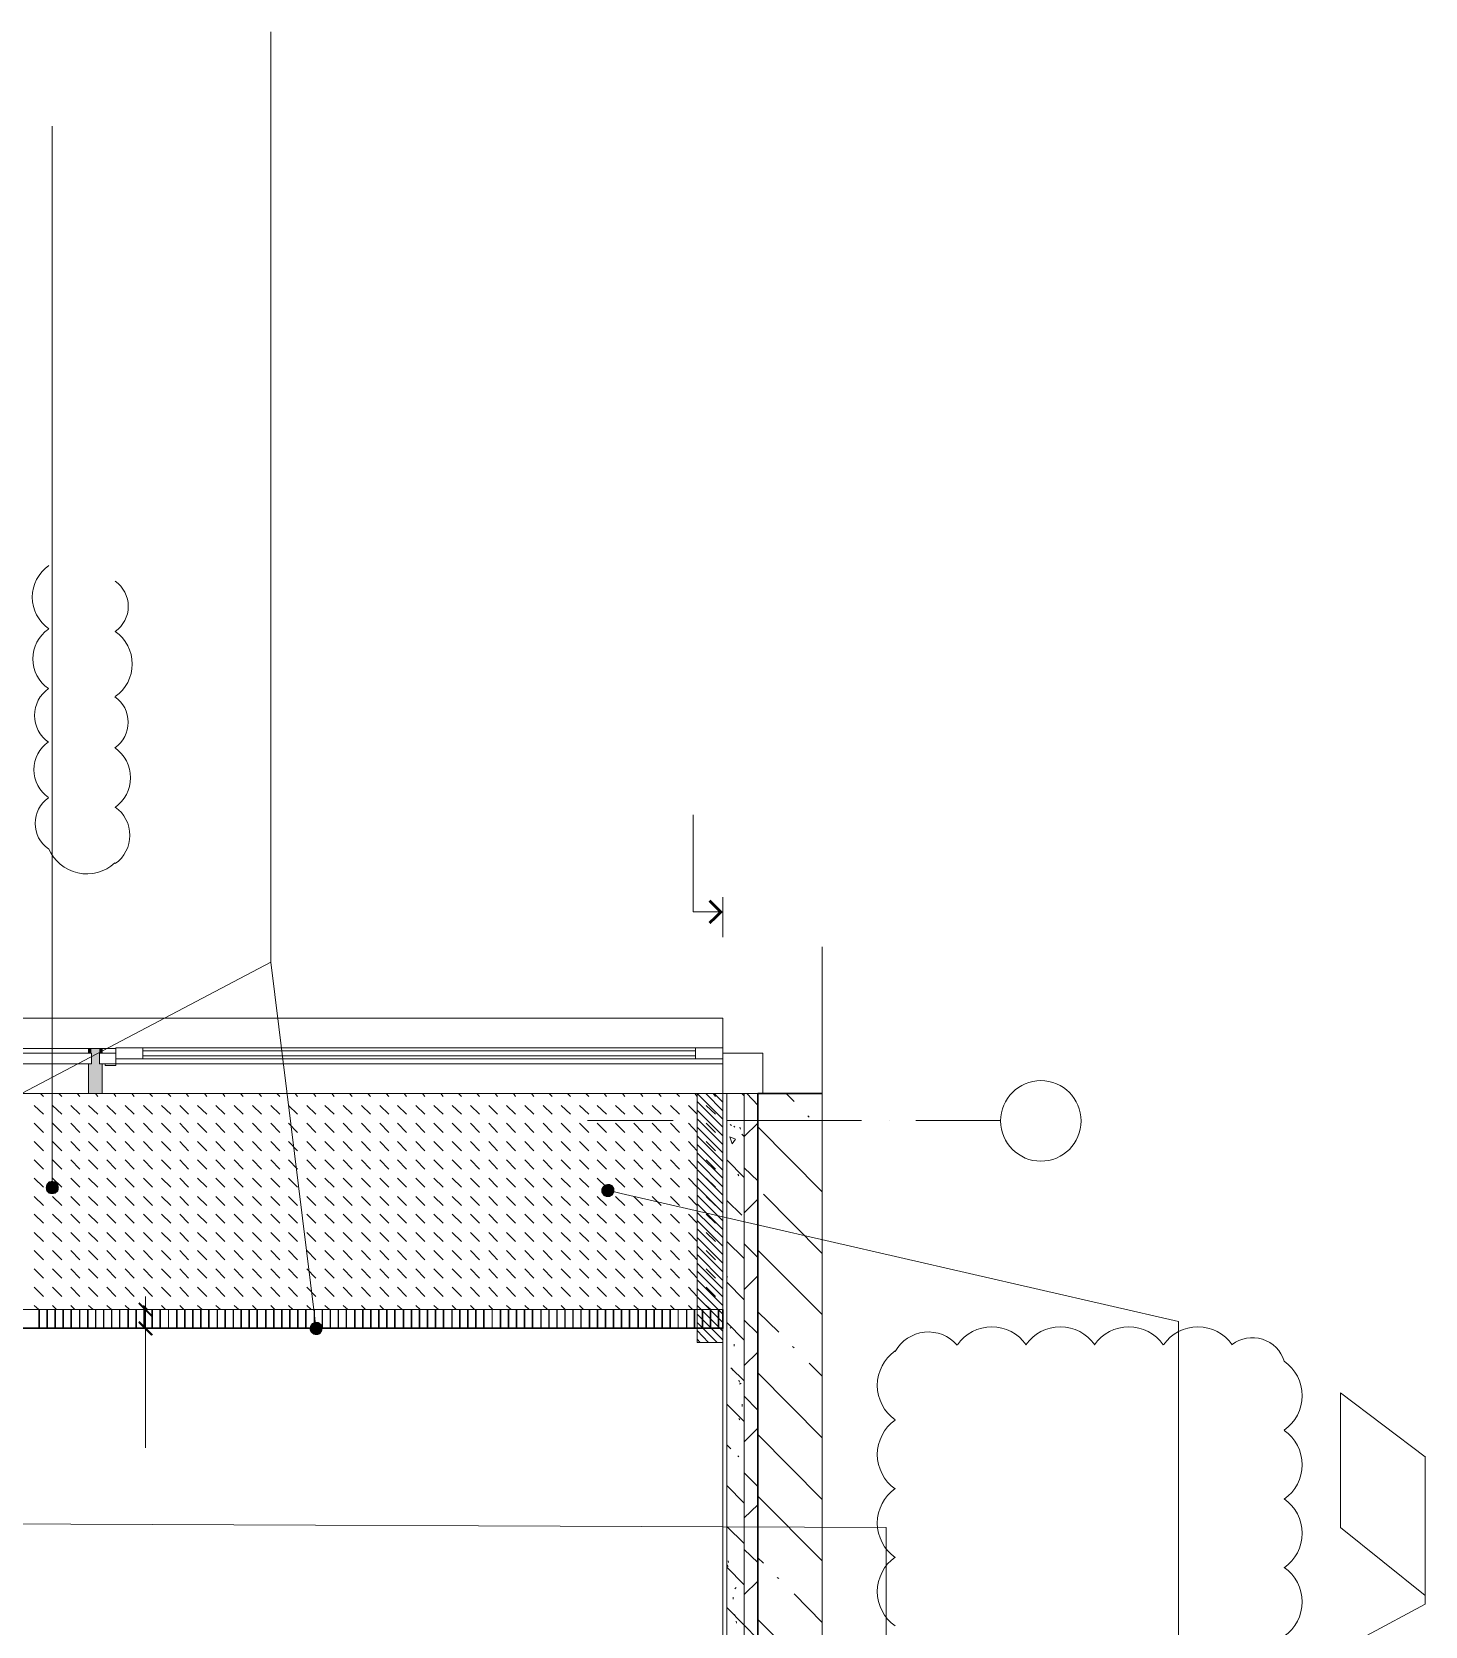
# Model space of a CAD drawing. Header units: millimetres. Extents: x -356862 to 418287, y 0 to 839748.
# Drawn here: x 23.559 to 27.626, y 30.184 to 34.836 of the extents above; entities that cross this region are included whole.
import ezdxf

# ---------------------------------------------------------------- set-up
doc = ezdxf.new("R2010")
doc.units = ezdxf.units.MM
doc.layers.add('PDF _Геометрия', color=7, linetype='Continuous', true_color=0xbababa)
doc.layers.add('PDF _Сплошная заливка', color=7, linetype='Continuous', true_color=0xf50000)

msp = doc.modelspace()

# ---------------------------------------------------------------- linework, layer by layer
at = {"layer": 'PDF _Геометрия', "color": 251, "lineweight": 20, "true_color": 0x545454}
for points in [[(22.6949, 31.2979), (22.7115, 31.3079), (24.2565, 32.1212), (24.2565, 32.1945), (24.2565, 34.836)], [(23.6182, 31.4828), (23.6182, 31.5028), (23.6182, 32.4678), (23.6182, 32.5411), (23.6182, 34.5611)], [(24.3865, 31.0712), (24.3848, 31.0912), (24.2565, 32.1212)], [(25.2598, 31.4512), (25.2798, 31.4462), (26.9064, 31.0729), (26.9064, 31.0012), (26.9064, 28.0813)], [(23.1765, 30.4829), (23.1965, 30.4829), (26.0531, 30.4712), (26.0531, 30.3979), (26.0531, 27.7913)]]:
    msp.add_lwpolyline(points, dxfattribs=at)
at = {"layer": 'PDF _Геометрия', "color": 1, "lineweight": 20}
for points in [[(23.8028, 32.8965, 0.52054), (23.8028, 33.0863, 0.52054), (23.8025, 33.2328)], [(27.215, 30.756, 0.52054), (27.215, 30.9567, 0.52057), (27.0626, 31.0059)]]:
    msp.add_lwpolyline(points, format="xyb", dxfattribs=at)
at = {"layer": 'PDF _Геометрия', "color": 112, "lineweight": 5, "true_color": 0x00b85c}
for points in [[(25.5764, 32.2678), (25.4898, 32.2678), (25.4898, 32.5511)], [(25.5764, 32.1945), (25.5764, 32.3111)]]:
    msp.add_lwpolyline(points, dxfattribs=at)
at = {"layer": 'PDF _Геометрия', "color": 112, "lineweight": 0, "true_color": 0x00b85c, "const_width": 0.00825}
msp.add_lwpolyline([(25.5373, 32.3011), (25.5706, 32.2678), (25.5373, 32.2353)], dxfattribs=at)
at = {"layer": 'PDF _Геометрия', "color": 7, "lineweight": 5}
for points in [[(25.8664, 32.1662), (25.8664, 32.0978), (25.8664, 27.118), (25.7531, 27.0897), (25.9814, 27.0314), (25.8664, 27.003), (25.8664, 22.0232), (25.8664, 21.9549)], [(23.8832, 31.8712), (25.4964, 31.8712)], [(25.4964, 31.8395), (23.8832, 31.8395)], [(25.5764, 31.8562), (25.6931, 31.8562), (25.6931, 31.7378)], [(25.6781, 31.7378), (25.5764, 31.7378), (25.5764, 22.0232)], [(25.5881, 31.7378), (25.5881, 22.0232)], [(25.6381, 31.7378), (25.6381, 22.0232)]]:
    msp.add_lwpolyline(points, dxfattribs=at)
at = {"layer": 'PDF _Геометрия', "color": 252, "lineweight": 5, "true_color": 0x989898}
for points in [[(23.0365, 31.9578), (23.7448, 31.9578), (25.5764, 31.9578), (25.5764, 31.8712)], [(23.0565, 31.8695), (23.7248, 31.8695)], [(23.7648, 31.8695), (23.8048, 31.8695)], [(25.5764, 31.8245), (25.5764, 31.7378), (23.7648, 31.7378)], [(23.0565, 31.7378), (23.7248, 31.7378)]]:
    msp.add_lwpolyline(points, dxfattribs=at)
at = {"layer": 'PDF _Геометрия', "color": 7, "lineweight": 20}
for points in [[(23.7248, 31.8562), (23.7332, 31.8562), (23.7332, 31.8245), (23.7248, 31.8245), (23.7248, 31.7378), (23.7648, 31.7378), (23.7648, 31.8245), (23.7565, 31.8245), (23.7565, 31.8562), (23.7648, 31.8562), (23.7648, 31.8695), (23.7248, 31.8695)], [(23.7565, 31.8562), (23.7565, 31.8245), (23.8048, 31.8245), (23.8048, 31.8562)]]:
    msp.add_lwpolyline(points, close=True, dxfattribs=at)
at = {"layer": 'PDF _Геометрия', "color": 7, "lineweight": 9}
for points in [[(23.8048, 31.8395), (23.8832, 31.8395), (23.8832, 31.8712), (23.8048, 31.8712)], [(25.4964, 31.8395), (25.5764, 31.8395), (25.5764, 31.8712), (25.4964, 31.8712)]]:
    msp.add_lwpolyline(points, close=True, dxfattribs=at)
at = {"layer": 'PDF _Геометрия', "color": 7, "lineweight": 5}
msp.add_lwpolyline([(23.0482, 31.8245), (23.7332, 31.8245), (23.7332, 31.8562), (23.0482, 31.8562)], close=True, dxfattribs=at)
at = {"layer": 'PDF _Геометрия', "color": 7, "lineweight": 9}
for points in [[(23.8048, 31.8245), (23.8048, 31.8195), (23.7732, 31.8195), (23.7732, 31.8245)], [(23.7248, 31.7378), (23.0565, 31.7378)], [(25.5764, 31.7378), (23.7648, 31.7378)], [(25.4314, 31.6595), (25.1814, 31.6595)], [(25.5098, 31.6595), (25.5098, 31.6595)], [(25.9814, 31.6595), (25.5881, 31.6595)], [(26.0614, 31.6595), (26.0614, 31.6595)], [(26.3881, 31.6595), (26.1397, 31.6595)], [(22.8432, 31.1079), (25.5764, 31.1079)]]:
    msp.add_lwpolyline(points, dxfattribs=at)
at = {"layer": 'PDF _Геометрия', "color": 254, "lineweight": 5, "true_color": 0xdcdcdc}
for points in [[(25.5764, 31.8395), (25.5764, 31.8245), (23.8048, 31.8245)], [(23.5815, 31.1079), (23.5815, 31.0529)], [(23.6048, 31.1079), (23.6048, 31.0529)], [(23.6265, 31.1079), (23.6265, 31.0529)], [(23.6498, 31.1079), (23.6498, 31.0529)], [(23.6732, 31.1079), (23.6732, 31.0529)], [(23.6998, 31.1079), (23.6998, 31.0529)], [(23.7232, 31.1079), (23.7232, 31.0529)], [(23.7465, 31.1079), (23.7465, 31.0529)], [(23.7682, 31.1079), (23.7682, 31.0529)], [(23.7915, 31.1079), (23.7915, 31.0529)], [(23.8148, 31.1079), (23.8148, 31.0529)], [(23.8415, 31.1079), (23.8415, 31.0529)], [(23.8648, 31.1079), (23.8648, 31.0529)], [(23.8882, 31.1079), (23.8882, 31.0529)], [(23.9098, 31.1079), (23.9098, 31.0529)], [(23.9332, 31.1079), (23.9332, 31.0529)], [(23.9582, 31.1079), (23.9582, 31.0529)], [(23.9832, 31.1079), (23.9832, 31.0529)], [(24.0065, 31.1079), (24.0065, 31.0529)], [(24.0281, 31.1079), (24.0281, 31.0529)], [(24.0515, 31.1079), (24.0515, 31.0529)], [(24.0748, 31.1079), (24.0748, 31.0529)], [(24.1015, 31.1079), (24.1015, 31.0529)], [(24.1248, 31.1079), (24.1248, 31.0529)], [(24.1481, 31.1079), (24.1481, 31.0529)], [(24.1698, 31.1079), (24.1698, 31.0529)], [(24.1931, 31.1079), (24.1931, 31.0529)], [(24.2165, 31.1079), (24.2165, 31.0529)], [(24.2431, 31.1079), (24.2431, 31.0529)], [(24.2665, 31.1079), (24.2665, 31.0529)], [(24.2898, 31.1079), (24.2898, 31.0529)], [(24.3115, 31.1079), (24.3115, 31.0529)], [(24.3348, 31.1079), (24.3348, 31.0529)], [(24.3581, 31.1079), (24.3581, 31.0529)], [(24.3848, 31.1079), (24.3848, 31.0529)], [(24.4081, 31.1079), (24.4081, 31.0529)], [(24.4315, 31.1079), (24.4315, 31.0529)], [(24.4531, 31.1079), (24.4531, 31.0529)], [(24.4765, 31.1079), (24.4765, 31.0529)], [(24.5031, 31.1079), (24.5031, 31.0529)], [(24.5265, 31.1079), (24.5265, 31.0529)], [(24.5498, 31.1079), (24.5498, 31.0529)], [(24.5715, 31.1079), (24.5715, 31.0529)], [(24.5948, 31.1079), (24.5948, 31.0529)], [(24.6181, 31.1079), (24.6181, 31.0529)], [(24.6448, 31.1079), (24.6448, 31.0529)], [(24.6681, 31.1079), (24.6681, 31.0529)], [(24.6915, 31.1079), (24.6915, 31.0529)], [(24.7131, 31.1079), (24.7131, 31.0529)], [(24.7365, 31.1079), (24.7365, 31.0529)], [(24.7598, 31.1079), (24.7598, 31.0529)], [(24.7865, 31.1079), (24.7865, 31.0529)], [(24.8098, 31.1079), (24.8098, 31.0529)], [(24.8331, 31.1079), (24.8331, 31.0529)], [(24.8548, 31.1079), (24.8548, 31.0529)], [(24.8781, 31.1079), (24.8781, 31.0529)], [(24.9031, 31.1079), (24.9031, 31.0529)], [(24.9281, 31.1079), (24.9281, 31.0529)], [(24.9514, 31.1079), (24.9514, 31.0529)], [(24.9731, 31.1079), (24.9731, 31.0529)], [(24.9964, 31.1079), (24.9964, 31.0529)], [(25.0198, 31.1079), (25.0198, 31.0529)], [(25.0464, 31.1079), (25.0464, 31.0529)], [(25.0698, 31.1079), (25.0698, 31.0529)], [(25.0931, 31.1079), (25.0931, 31.0529)], [(25.1148, 31.1079), (25.1148, 31.0529)], [(25.1381, 31.1079), (25.1381, 31.0529)], [(25.1614, 31.1079), (25.1614, 31.0529)], [(25.1881, 31.1079), (25.1881, 31.0529)], [(25.2114, 31.1079), (25.2114, 31.0529)], [(25.2348, 31.1079), (25.2348, 31.0529)], [(25.2564, 31.1079), (25.2564, 31.0529)], [(25.2798, 31.1079), (25.2798, 31.0529)], [(25.3031, 31.1079), (25.3031, 31.0529)], [(25.3298, 31.1079), (25.3298, 31.0529)], [(25.3531, 31.1079), (25.3531, 31.0529)], [(25.3764, 31.1079), (25.3764, 31.0529)], [(25.3981, 31.1079), (25.3981, 31.0529)], [(25.4214, 31.1079), (25.4214, 31.0529)], [(25.4464, 31.1079), (25.4464, 31.0529)], [(25.4714, 31.1079), (25.4714, 31.0529)], [(25.4948, 31.1079), (25.4948, 31.0529)], [(25.5164, 31.1079), (25.5164, 31.0529)], [(25.5398, 31.1079), (25.5398, 31.0529)], [(25.5631, 31.1079), (25.5631, 31.0529)]]:
    msp.add_lwpolyline(points, dxfattribs=at)
at = {"layer": 'PDF _Геометрия', "color": 171, "lineweight": 5, "true_color": 0x8080ff}
msp.add_lwpolyline([(23.8832, 31.8478), (25.4964, 31.8478), (25.4964, 31.8628), (23.8832, 31.8628)], close=True, dxfattribs=at)
at = {"layer": 'PDF _Геометрия', "color": 7, "lineweight": 18}
msp.add_lwpolyline([(22.8432, 31.1079), (22.8432, 31.2895), (22.9765, 31.2895), (22.9765, 31.7378), (25.5764, 31.7378), (25.5764, 31.1079)], close=True, dxfattribs=at)
at = {"layer": 'PDF _Геометрия', "lineweight": 18}
for points in [[(23.5932, 31.7295), (23.5848, 31.7378)], [(23.6465, 31.7295), (23.6382, 31.7378)], [(23.6998, 31.7295), (23.6915, 31.7378)], [(23.7515, 31.7295), (23.7448, 31.7378)], [(23.8048, 31.7295), (23.7982, 31.7378)], [(23.8582, 31.7295), (23.8515, 31.7378)], [(23.9115, 31.7295), (23.9032, 31.7378)], [(23.9648, 31.7295), (23.9565, 31.7378)], [(24.0165, 31.7295), (24.0098, 31.7378)], [(24.0698, 31.7295), (24.0631, 31.7378)], [(24.1231, 31.7295), (24.1165, 31.7378)], [(24.1765, 31.7295), (24.1681, 31.7378)], [(24.2298, 31.7295), (24.2215, 31.7378)], [(24.2831, 31.7295), (24.2748, 31.7378)], [(24.3348, 31.7295), (24.3281, 31.7378)], [(24.3881, 31.7295), (24.3815, 31.7378)], [(24.4415, 31.7295), (24.4348, 31.7378)], [(24.4948, 31.7295), (24.4865, 31.7378)], [(24.5481, 31.7295), (24.5398, 31.7378)], [(24.6015, 31.7295), (24.5931, 31.7378)], [(24.6531, 31.7295), (24.6465, 31.7378)], [(24.7065, 31.7295), (24.6998, 31.7378)], [(24.7598, 31.7295), (24.7531, 31.7378)], [(24.8131, 31.7295), (24.8048, 31.7378)], [(24.8664, 31.7295), (24.8581, 31.7378)], [(24.9181, 31.7295), (24.9114, 31.7378)], [(24.9714, 31.7295), (24.9648, 31.7378)], [(25.0248, 31.7295), (25.0181, 31.7378)], [(25.0781, 31.7295), (25.0698, 31.7378)], [(25.1314, 31.7295), (25.1231, 31.7378)], [(25.1848, 31.7295), (25.1764, 31.7378)], [(25.2364, 31.7295), (25.2298, 31.7378)], [(25.2898, 31.7295), (25.2831, 31.7378)], [(25.3431, 31.7295), (25.3364, 31.7378)], [(25.3964, 31.7295), (25.3881, 31.7378)], [(25.4498, 31.7295), (25.4414, 31.7378)], [(25.5014, 31.7295), (25.4948, 31.7378)], [(25.5548, 31.7295), (25.5481, 31.7378)], [(23.5932, 31.6778), (23.5665, 31.7028)], [(23.6465, 31.6778), (23.6198, 31.7028)], [(23.6998, 31.6778), (23.6732, 31.7028)], [(23.7515, 31.6778), (23.7248, 31.7028)], [(23.8048, 31.6778), (23.7782, 31.7028)], [(23.8582, 31.6778), (23.8315, 31.7028)], [(23.9115, 31.6778), (23.8848, 31.7028)], [(23.9648, 31.6778), (23.9382, 31.7028)], [(24.0165, 31.6778), (23.9915, 31.7028)], [(24.0698, 31.6778), (24.0431, 31.7028)], [(24.1231, 31.6778), (24.0965, 31.7028)], [(24.1765, 31.6778), (24.1498, 31.7028)], [(24.2298, 31.6778), (24.2031, 31.7028)], [(24.2831, 31.6778), (24.2565, 31.7028)], [(24.3348, 31.6778), (24.3081, 31.7028)], [(24.3881, 31.6778), (24.3615, 31.7028)], [(24.4415, 31.6778), (24.4148, 31.7028)], [(24.4948, 31.6778), (24.4681, 31.7028)], [(24.5481, 31.6778), (24.5215, 31.7028)], [(24.6015, 31.6778), (24.5748, 31.7028)], [(24.6531, 31.6778), (24.6265, 31.7028)], [(24.7065, 31.6778), (24.6798, 31.7028)], [(24.7598, 31.6778), (24.7331, 31.7028)], [(24.8131, 31.6778), (24.7865, 31.7028)], [(24.8664, 31.6778), (24.8398, 31.7028)], [(24.9181, 31.6778), (24.8931, 31.7028)], [(24.9714, 31.6778), (24.9448, 31.7028)], [(25.0248, 31.6778), (24.9981, 31.7028)], [(25.0781, 31.6778), (25.0514, 31.7028)], [(25.1314, 31.6778), (25.1048, 31.7028)], [(25.1848, 31.6778), (25.1581, 31.7028)], [(25.2364, 31.6778), (25.2098, 31.7028)], [(25.2898, 31.6778), (25.2631, 31.7028)], [(25.3431, 31.6778), (25.3164, 31.7028)], [(25.3964, 31.6778), (25.3698, 31.7028)], [(25.4498, 31.6778), (25.4231, 31.7028)], [(25.5014, 31.6778), (25.4764, 31.7028)], [(25.5548, 31.6778), (25.5281, 31.7028)], [(23.5932, 31.6245), (23.5665, 31.6512)], [(23.6465, 31.6245), (23.6198, 31.6512)], [(23.6998, 31.6245), (23.6732, 31.6512)], [(23.7515, 31.6245), (23.7248, 31.6512)], [(23.8048, 31.6245), (23.7782, 31.6512)], [(23.8582, 31.6245), (23.8315, 31.6512)], [(23.9115, 31.6245), (23.8848, 31.6512)], [(23.9648, 31.6245), (23.9382, 31.6512)], [(24.0165, 31.6245), (23.9915, 31.6512)], [(24.0698, 31.6245), (24.0431, 31.6512)], [(24.1231, 31.6245), (24.0965, 31.6512)], [(24.1765, 31.6245), (24.1498, 31.6512)], [(24.2298, 31.6245), (24.2031, 31.6512)], [(24.2831, 31.6245), (24.2565, 31.6512)], [(24.3348, 31.6245), (24.3081, 31.6512)], [(24.3881, 31.6245), (24.3615, 31.6512)], [(24.4415, 31.6245), (24.4148, 31.6512)], [(24.4948, 31.6245), (24.4681, 31.6512)], [(24.5481, 31.6245), (24.5215, 31.6512)], [(24.6015, 31.6245), (24.5748, 31.6512)], [(24.6531, 31.6245), (24.6265, 31.6512)], [(24.7065, 31.6245), (24.6798, 31.6512)], [(24.7598, 31.6245), (24.7331, 31.6512)], [(24.8131, 31.6245), (24.7865, 31.6512)], [(24.8664, 31.6245), (24.8398, 31.6512)], [(24.9181, 31.6245), (24.8931, 31.6512)], [(24.9714, 31.6245), (24.9448, 31.6512)], [(25.0248, 31.6245), (24.9981, 31.6512)], [(25.0781, 31.6245), (25.0514, 31.6512)], [(25.1314, 31.6245), (25.1048, 31.6512)], [(25.1848, 31.6245), (25.1581, 31.6512)], [(25.2364, 31.6245), (25.2098, 31.6512)], [(25.2898, 31.6245), (25.2631, 31.6512)], [(25.3431, 31.6245), (25.3164, 31.6512)], [(25.3964, 31.6245), (25.3698, 31.6512)], [(25.4498, 31.6245), (25.4231, 31.6512)], [(25.5014, 31.6245), (25.4764, 31.6512)], [(25.5548, 31.6245), (25.5281, 31.6512)], [(23.5932, 31.5712), (23.5665, 31.5978)], [(23.6465, 31.5712), (23.6198, 31.5978)], [(23.6998, 31.5712), (23.6732, 31.5978)], [(23.7515, 31.5712), (23.7248, 31.5978)], [(23.8048, 31.5712), (23.7782, 31.5978)], [(23.8582, 31.5712), (23.8315, 31.5978)], [(23.9115, 31.5712), (23.8848, 31.5978)], [(23.9648, 31.5712), (23.9382, 31.5978)], [(24.0165, 31.5712), (23.9915, 31.5978)], [(24.0698, 31.5712), (24.0431, 31.5978)], [(24.1231, 31.5712), (24.0965, 31.5978)], [(24.1765, 31.5712), (24.1498, 31.5978)], [(24.2298, 31.5712), (24.2031, 31.5978)], [(24.2831, 31.5712), (24.2565, 31.5978)], [(24.3348, 31.5712), (24.3081, 31.5978)], [(24.3881, 31.5712), (24.3615, 31.5978)], [(24.4415, 31.5712), (24.4148, 31.5978)], [(24.4948, 31.5712), (24.4681, 31.5978)], [(24.5481, 31.5712), (24.5215, 31.5978)], [(24.6015, 31.5712), (24.5748, 31.5978)], [(24.6531, 31.5712), (24.6265, 31.5978)], [(24.7065, 31.5712), (24.6798, 31.5978)], [(24.7598, 31.5712), (24.7331, 31.5978)], [(24.8131, 31.5712), (24.7865, 31.5978)], [(24.8664, 31.5712), (24.8398, 31.5978)], [(24.9181, 31.5712), (24.8931, 31.5978)], [(24.9714, 31.5712), (24.9448, 31.5978)], [(25.0248, 31.5712), (24.9981, 31.5978)], [(25.0781, 31.5712), (25.0514, 31.5978)], [(25.1314, 31.5712), (25.1048, 31.5978)], [(25.1848, 31.5712), (25.1581, 31.5978)], [(25.2364, 31.5712), (25.2098, 31.5978)], [(25.2898, 31.5712), (25.2631, 31.5978)], [(25.3431, 31.5712), (25.3164, 31.5978)], [(25.3964, 31.5712), (25.3698, 31.5978)], [(25.4498, 31.5712), (25.4231, 31.5978)], [(25.5014, 31.5712), (25.4764, 31.5978)], [(25.5548, 31.5712), (25.5281, 31.5978)], [(23.5932, 31.5178), (23.5665, 31.5445)], [(23.6465, 31.5178), (23.6198, 31.5445)], [(23.6998, 31.5178), (23.6732, 31.5445)], [(23.7515, 31.5178), (23.7248, 31.5445)], [(23.8048, 31.5178), (23.7782, 31.5445)], [(23.8582, 31.5178), (23.8315, 31.5445)], [(23.9115, 31.5178), (23.8848, 31.5445)], [(23.9648, 31.5178), (23.9382, 31.5445)], [(24.0165, 31.5178), (23.9915, 31.5445)], [(24.0698, 31.5178), (24.0431, 31.5445)], [(24.1231, 31.5178), (24.0965, 31.5445)], [(24.1765, 31.5178), (24.1498, 31.5445)], [(24.2298, 31.5178), (24.2031, 31.5445)], [(24.2831, 31.5178), (24.2565, 31.5445)], [(24.3348, 31.5178), (24.3081, 31.5445)], [(24.3881, 31.5178), (24.3615, 31.5445)], [(24.4415, 31.5178), (24.4148, 31.5445)], [(24.4948, 31.5178), (24.4681, 31.5445)], [(24.5481, 31.5178), (24.5215, 31.5445)], [(24.6015, 31.5178), (24.5748, 31.5445)], [(24.6531, 31.5178), (24.6265, 31.5445)], [(24.7065, 31.5178), (24.6798, 31.5445)], [(24.7598, 31.5178), (24.7331, 31.5445)], [(24.8131, 31.5178), (24.7865, 31.5445)], [(24.8664, 31.5178), (24.8398, 31.5445)], [(24.9181, 31.5178), (24.8931, 31.5445)], [(24.9714, 31.5178), (24.9448, 31.5445)], [(25.0248, 31.5178), (24.9981, 31.5445)], [(25.0781, 31.5178), (25.0514, 31.5445)], [(25.1314, 31.5178), (25.1048, 31.5445)], [(25.1848, 31.5178), (25.1581, 31.5445)], [(25.2364, 31.5178), (25.2098, 31.5445)], [(25.2898, 31.5178), (25.2631, 31.5445)], [(25.3431, 31.5178), (25.3164, 31.5445)], [(25.3964, 31.5178), (25.3698, 31.5445)], [(25.4498, 31.5178), (25.4231, 31.5445)], [(25.5014, 31.5178), (25.4764, 31.5445)], [(25.5548, 31.5178), (25.5281, 31.5445)], [(23.5932, 31.4645), (23.5665, 31.4912)], [(23.6465, 31.4645), (23.6198, 31.4912)], [(23.6998, 31.4645), (23.6732, 31.4912)], [(23.7515, 31.4645), (23.7248, 31.4912)], [(23.8048, 31.4645), (23.7782, 31.4912)], [(23.8582, 31.4645), (23.8315, 31.4912)], [(23.9115, 31.4645), (23.8848, 31.4912)], [(23.9648, 31.4645), (23.9382, 31.4912)], [(24.0165, 31.4645), (23.9915, 31.4912)], [(24.0698, 31.4645), (24.0431, 31.4912)], [(24.1231, 31.4645), (24.0965, 31.4912)], [(24.1765, 31.4645), (24.1498, 31.4912)], [(24.2298, 31.4645), (24.2031, 31.4912)], [(24.2831, 31.4645), (24.2565, 31.4912)], [(24.3348, 31.4645), (24.3081, 31.4912)], [(24.3881, 31.4645), (24.3615, 31.4912)], [(24.4415, 31.4645), (24.4148, 31.4912)], [(24.4948, 31.4645), (24.4681, 31.4912)], [(24.5481, 31.4645), (24.5215, 31.4912)], [(24.6015, 31.4645), (24.5748, 31.4912)], [(24.6531, 31.4645), (24.6265, 31.4912)], [(24.7065, 31.4645), (24.6798, 31.4912)], [(24.7598, 31.4645), (24.7331, 31.4912)], [(24.8131, 31.4645), (24.7865, 31.4912)], [(24.8664, 31.4645), (24.8398, 31.4912)], [(24.9181, 31.4645), (24.8931, 31.4912)], [(24.9714, 31.4645), (24.9448, 31.4912)], [(25.0248, 31.4645), (24.9981, 31.4912)], [(25.0781, 31.4645), (25.0514, 31.4912)], [(25.1314, 31.4645), (25.1048, 31.4912)], [(25.1848, 31.4645), (25.1581, 31.4912)], [(25.2364, 31.4645), (25.2098, 31.4912)], [(25.2898, 31.4645), (25.2631, 31.4912)], [(25.3431, 31.4645), (25.3164, 31.4912)], [(25.3964, 31.4645), (25.3698, 31.4912)], [(25.4498, 31.4645), (25.4231, 31.4912)], [(25.5014, 31.4645), (25.4764, 31.4912)], [(25.5548, 31.4645), (25.5281, 31.4912)], [(23.5932, 31.4112), (23.5665, 31.4378)], [(23.6465, 31.4112), (23.6198, 31.4378)], [(23.6998, 31.4112), (23.6732, 31.4378)], [(23.7515, 31.4112), (23.7248, 31.4378)], [(23.8048, 31.4112), (23.7782, 31.4378)], [(23.8582, 31.4112), (23.8315, 31.4378)], [(23.9115, 31.4112), (23.8848, 31.4378)], [(23.9648, 31.4112), (23.9382, 31.4378)], [(24.0165, 31.4112), (23.9915, 31.4378)], [(24.0698, 31.4112), (24.0431, 31.4378)], [(24.1231, 31.4112), (24.0965, 31.4378)], [(24.1765, 31.4112), (24.1498, 31.4378)], [(24.2298, 31.4112), (24.2031, 31.4378)], [(24.2831, 31.4112), (24.2565, 31.4378)], [(24.3348, 31.4112), (24.3081, 31.4378)], [(24.3881, 31.4112), (24.3615, 31.4378)], [(24.4415, 31.4112), (24.4148, 31.4378)], [(24.4948, 31.4112), (24.4681, 31.4378)], [(24.5481, 31.4112), (24.5215, 31.4378)], [(24.6015, 31.4112), (24.5748, 31.4378)], [(24.6531, 31.4112), (24.6265, 31.4378)], [(24.7065, 31.4112), (24.6798, 31.4378)], [(24.7598, 31.4112), (24.7331, 31.4378)], [(24.8131, 31.4112), (24.7865, 31.4378)], [(24.8664, 31.4112), (24.8398, 31.4378)], [(24.9181, 31.4112), (24.8931, 31.4378)], [(24.9714, 31.4112), (24.9448, 31.4378)], [(25.0248, 31.4112), (24.9981, 31.4378)], [(25.0781, 31.4112), (25.0514, 31.4378)], [(25.1314, 31.4112), (25.1048, 31.4378)], [(25.1848, 31.4112), (25.1581, 31.4378)], [(25.2364, 31.4112), (25.2098, 31.4378)], [(25.2898, 31.4112), (25.2631, 31.4378)], [(25.3431, 31.4112), (25.3164, 31.4378)], [(25.3964, 31.4112), (25.3698, 31.4378)], [(25.4498, 31.4112), (25.4231, 31.4378)], [(25.5014, 31.4112), (25.4764, 31.4378)], [(25.5548, 31.4112), (25.5281, 31.4378)], [(23.5932, 31.3595), (23.5665, 31.3862)], [(23.6465, 31.3595), (23.6198, 31.3862)], [(23.6998, 31.3595), (23.6732, 31.3862)], [(23.7515, 31.3595), (23.7248, 31.3862)], [(23.8048, 31.3595), (23.7782, 31.3862)], [(23.8582, 31.3595), (23.8315, 31.3862)], [(23.9115, 31.3595), (23.8848, 31.3862)], [(23.9648, 31.3595), (23.9382, 31.3862)], [(24.0165, 31.3595), (23.9915, 31.3862)], [(24.0698, 31.3595), (24.0431, 31.3862)], [(24.1231, 31.3595), (24.0965, 31.3862)], [(24.1765, 31.3595), (24.1498, 31.3862)], [(24.2298, 31.3595), (24.2031, 31.3862)], [(24.2831, 31.3595), (24.2565, 31.3862)], [(24.3348, 31.3595), (24.3081, 31.3862)], [(24.3881, 31.3595), (24.3615, 31.3862)], [(24.4415, 31.3595), (24.4148, 31.3862)], [(24.4948, 31.3595), (24.4681, 31.3862)], [(24.5481, 31.3595), (24.5215, 31.3862)], [(24.6015, 31.3595), (24.5748, 31.3862)], [(24.6531, 31.3595), (24.6265, 31.3862)], [(24.7065, 31.3595), (24.6798, 31.3862)], [(24.7598, 31.3595), (24.7331, 31.3862)], [(24.8131, 31.3595), (24.7865, 31.3862)], [(24.8664, 31.3595), (24.8398, 31.3862)], [(24.9181, 31.3595), (24.8931, 31.3862)], [(24.9714, 31.3595), (24.9448, 31.3862)], [(25.0248, 31.3595), (24.9981, 31.3862)], [(25.0781, 31.3595), (25.0514, 31.3862)], [(25.1314, 31.3595), (25.1048, 31.3862)], [(25.1848, 31.3595), (25.1581, 31.3862)], [(25.2364, 31.3595), (25.2098, 31.3862)], [(25.2898, 31.3595), (25.2631, 31.3862)], [(25.3431, 31.3595), (25.3164, 31.3862)], [(25.3964, 31.3595), (25.3698, 31.3862)], [(25.4498, 31.3595), (25.4231, 31.3862)], [(25.5014, 31.3595), (25.4764, 31.3862)], [(25.5548, 31.3595), (25.5281, 31.3862)], [(23.5932, 31.3062), (23.5665, 31.3329)], [(23.6465, 31.3062), (23.6198, 31.3329)], [(23.6998, 31.3062), (23.6732, 31.3329)], [(23.7515, 31.3062), (23.7248, 31.3329)], [(23.8048, 31.3062), (23.7782, 31.3329)], [(23.8582, 31.3062), (23.8315, 31.3329)], [(23.9115, 31.3062), (23.8848, 31.3329)], [(23.9648, 31.3062), (23.9382, 31.3329)], [(24.0165, 31.3062), (23.9915, 31.3329)], [(24.0698, 31.3062), (24.0431, 31.3329)], [(24.1231, 31.3062), (24.0965, 31.3329)], [(24.1765, 31.3062), (24.1498, 31.3329)], [(24.2298, 31.3062), (24.2031, 31.3329)], [(24.2831, 31.3062), (24.2565, 31.3329)], [(24.3348, 31.3062), (24.3081, 31.3329)], [(24.3881, 31.3062), (24.3615, 31.3329)], [(24.4415, 31.3062), (24.4148, 31.3329)], [(24.4948, 31.3062), (24.4681, 31.3329)], [(24.5481, 31.3062), (24.5215, 31.3329)], [(24.6015, 31.3062), (24.5748, 31.3329)], [(24.6531, 31.3062), (24.6265, 31.3329)], [(24.7065, 31.3062), (24.6798, 31.3329)], [(24.7598, 31.3062), (24.7331, 31.3329)], [(24.8131, 31.3062), (24.7865, 31.3329)], [(24.8664, 31.3062), (24.8398, 31.3329)], [(24.9181, 31.3062), (24.8931, 31.3329)], [(24.9714, 31.3062), (24.9448, 31.3329)], [(25.0248, 31.3062), (24.9981, 31.3329)], [(25.0781, 31.3062), (25.0514, 31.3329)], [(25.1314, 31.3062), (25.1048, 31.3329)], [(25.1848, 31.3062), (25.1581, 31.3329)], [(25.2364, 31.3062), (25.2098, 31.3329)], [(25.2898, 31.3062), (25.2631, 31.3329)], [(25.3431, 31.3062), (25.3164, 31.3329)], [(25.3964, 31.3062), (25.3698, 31.3329)], [(25.4498, 31.3062), (25.4231, 31.3329)], [(25.5014, 31.3062), (25.4764, 31.3329)], [(25.5548, 31.3062), (25.5281, 31.3329)], [(23.5932, 31.2529), (23.5665, 31.2795)], [(23.6465, 31.2529), (23.6198, 31.2795)], [(23.6998, 31.2529), (23.6732, 31.2795)], [(23.7515, 31.2529), (23.7248, 31.2795)], [(23.8048, 31.2529), (23.7782, 31.2795)], [(23.8582, 31.2529), (23.8315, 31.2795)], [(23.9115, 31.2529), (23.8848, 31.2795)], [(23.9648, 31.2529), (23.9382, 31.2795)], [(24.0165, 31.2529), (23.9915, 31.2795)], [(24.0698, 31.2529), (24.0431, 31.2795)], [(24.1231, 31.2529), (24.0965, 31.2795)], [(24.1765, 31.2529), (24.1498, 31.2795)], [(24.2298, 31.2529), (24.2031, 31.2795)], [(24.2831, 31.2529), (24.2565, 31.2795)], [(24.3348, 31.2529), (24.3081, 31.2795)], [(24.3881, 31.2529), (24.3615, 31.2795)], [(24.4415, 31.2529), (24.4148, 31.2795)], [(24.4948, 31.2529), (24.4681, 31.2795)], [(24.5481, 31.2529), (24.5215, 31.2795)], [(24.6015, 31.2529), (24.5748, 31.2795)], [(24.6531, 31.2529), (24.6265, 31.2795)], [(24.7065, 31.2529), (24.6798, 31.2795)], [(24.7598, 31.2529), (24.7331, 31.2795)], [(24.8131, 31.2529), (24.7865, 31.2795)], [(24.8664, 31.2529), (24.8398, 31.2795)], [(24.9181, 31.2529), (24.8931, 31.2795)], [(24.9714, 31.2529), (24.9448, 31.2795)], [(25.0248, 31.2529), (24.9981, 31.2795)], [(25.0781, 31.2529), (25.0514, 31.2795)], [(25.1314, 31.2529), (25.1048, 31.2795)], [(25.1848, 31.2529), (25.1581, 31.2795)], [(25.2364, 31.2529), (25.2098, 31.2795)], [(25.2898, 31.2529), (25.2631, 31.2795)], [(25.3431, 31.2529), (25.3164, 31.2795)], [(25.3964, 31.2529), (25.3698, 31.2795)], [(25.4498, 31.2529), (25.4231, 31.2795)], [(25.5014, 31.2529), (25.4764, 31.2795)], [(25.5548, 31.2529), (25.5281, 31.2795)], [(23.5932, 31.1995), (23.5665, 31.2262)], [(23.6465, 31.1995), (23.6198, 31.2262)], [(23.6998, 31.1995), (23.6732, 31.2262)], [(23.7515, 31.1995), (23.7248, 31.2262)], [(23.8048, 31.1995), (23.7782, 31.2262)], [(23.8582, 31.1995), (23.8315, 31.2262)], [(23.9115, 31.1995), (23.8848, 31.2262)], [(23.9648, 31.1995), (23.9382, 31.2262)], [(24.0165, 31.1995), (23.9915, 31.2262)], [(24.0698, 31.1995), (24.0431, 31.2262)], [(24.1231, 31.1995), (24.0965, 31.2262)], [(24.1765, 31.1995), (24.1498, 31.2262)], [(24.2298, 31.1995), (24.2031, 31.2262)], [(24.2831, 31.1995), (24.2565, 31.2262)], [(24.3348, 31.1995), (24.3081, 31.2262)], [(24.3881, 31.1995), (24.3615, 31.2262)], [(24.4415, 31.1995), (24.4148, 31.2262)], [(24.4948, 31.1995), (24.4681, 31.2262)], [(24.5481, 31.1995), (24.5215, 31.2262)], [(24.6015, 31.1995), (24.5748, 31.2262)], [(24.6531, 31.1995), (24.6265, 31.2262)], [(24.7065, 31.1995), (24.6798, 31.2262)], [(24.7598, 31.1995), (24.7331, 31.2262)], [(24.8131, 31.1995), (24.7865, 31.2262)], [(24.8664, 31.1995), (24.8398, 31.2262)], [(24.9181, 31.1995), (24.8931, 31.2262)], [(24.9714, 31.1995), (24.9448, 31.2262)], [(25.0248, 31.1995), (24.9981, 31.2262)], [(25.0781, 31.1995), (25.0514, 31.2262)], [(25.1314, 31.1995), (25.1048, 31.2262)], [(25.1848, 31.1995), (25.1581, 31.2262)], [(25.2364, 31.1995), (25.2098, 31.2262)], [(25.2898, 31.1995), (25.2631, 31.2262)], [(25.3431, 31.1995), (25.3164, 31.2262)], [(25.3964, 31.1995), (25.3698, 31.2262)], [(25.4498, 31.1995), (25.4231, 31.2262)], [(25.5014, 31.1995), (25.4764, 31.2262)], [(25.5548, 31.1995), (25.5281, 31.2262)], [(23.5932, 31.1462), (23.5665, 31.1729)], [(23.6465, 31.1462), (23.6198, 31.1729)], [(23.6998, 31.1462), (23.6732, 31.1729)], [(23.7515, 31.1462), (23.7248, 31.1729)], [(23.8048, 31.1462), (23.7782, 31.1729)], [(23.8582, 31.1462), (23.8315, 31.1729)], [(23.9115, 31.1462), (23.8848, 31.1729)], [(23.9648, 31.1462), (23.9382, 31.1729)], [(24.0165, 31.1462), (23.9915, 31.1729)], [(24.0698, 31.1462), (24.0431, 31.1729)], [(24.1231, 31.1462), (24.0965, 31.1729)], [(24.1765, 31.1462), (24.1498, 31.1729)], [(24.2298, 31.1462), (24.2031, 31.1729)], [(24.2831, 31.1462), (24.2565, 31.1729)], [(24.3348, 31.1462), (24.3081, 31.1729)], [(24.3881, 31.1462), (24.3615, 31.1729)], [(24.4415, 31.1462), (24.4148, 31.1729)], [(24.4948, 31.1462), (24.4681, 31.1729)], [(24.5481, 31.1462), (24.5215, 31.1729)], [(24.6015, 31.1462), (24.5748, 31.1729)], [(24.6531, 31.1462), (24.6265, 31.1729)], [(24.7065, 31.1462), (24.6798, 31.1729)], [(24.7598, 31.1462), (24.7331, 31.1729)], [(24.8131, 31.1462), (24.7865, 31.1729)], [(24.8664, 31.1462), (24.8398, 31.1729)], [(24.9181, 31.1462), (24.8931, 31.1729)], [(24.9714, 31.1462), (24.9448, 31.1729)], [(25.0248, 31.1462), (24.9981, 31.1729)], [(25.0781, 31.1462), (25.0514, 31.1729)], [(25.1314, 31.1462), (25.1048, 31.1729)], [(25.1848, 31.1462), (25.1581, 31.1729)], [(25.2364, 31.1462), (25.2098, 31.1729)], [(25.2898, 31.1462), (25.2631, 31.1729)], [(25.3431, 31.1462), (25.3164, 31.1729)], [(25.3964, 31.1462), (25.3698, 31.1729)], [(25.4498, 31.1462), (25.4231, 31.1729)], [(25.5014, 31.1462), (25.4764, 31.1729)], [(25.5548, 31.1462), (25.5281, 31.1729)], [(23.5798, 31.1079), (23.5665, 31.1195)], [(23.6315, 31.1079), (23.6198, 31.1195)], [(23.6848, 31.1079), (23.6732, 31.1195)], [(23.7382, 31.1079), (23.7248, 31.1195)], [(23.7915, 31.1079), (23.7782, 31.1195)], [(23.8448, 31.1079), (23.8315, 31.1195)], [(23.8965, 31.1079), (23.8848, 31.1195)], [(23.9498, 31.1079), (23.9382, 31.1195)], [(24.0032, 31.1079), (23.9915, 31.1195)], [(24.0565, 31.1079), (24.0431, 31.1195)], [(24.1098, 31.1079), (24.0965, 31.1195)], [(24.1631, 31.1079), (24.1498, 31.1195)], [(24.2148, 31.1079), (24.2031, 31.1195)], [(24.2681, 31.1079), (24.2565, 31.1195)], [(24.3215, 31.1079), (24.3081, 31.1195)], [(24.3748, 31.1079), (24.3615, 31.1195)], [(24.4281, 31.1079), (24.4148, 31.1195)], [(24.4815, 31.1079), (24.4681, 31.1195)], [(24.5331, 31.1079), (24.5215, 31.1195)], [(24.5865, 31.1079), (24.5748, 31.1195)], [(24.6398, 31.1079), (24.6265, 31.1195)], [(24.6931, 31.1079), (24.6798, 31.1195)], [(24.7465, 31.1079), (24.7331, 31.1195)], [(24.7981, 31.1079), (24.7865, 31.1195)], [(24.8514, 31.1079), (24.8398, 31.1195)], [(24.9048, 31.1079), (24.8931, 31.1195)], [(24.9581, 31.1079), (24.9448, 31.1195)], [(25.0114, 31.1079), (24.9981, 31.1195)], [(25.0648, 31.1079), (25.0514, 31.1195)], [(25.1164, 31.1079), (25.1048, 31.1195)], [(25.1698, 31.1079), (25.1581, 31.1195)], [(25.2231, 31.1079), (25.2098, 31.1195)], [(25.2764, 31.1079), (25.2631, 31.1195)], [(25.3298, 31.1079), (25.3164, 31.1195)], [(25.3831, 31.1079), (25.3698, 31.1195)], [(25.4348, 31.1079), (25.4231, 31.1195)], [(25.4881, 31.1079), (25.4764, 31.1195)], [(25.5414, 31.1079), (25.5281, 31.1195)]]:
    msp.add_lwpolyline(points, dxfattribs=at)
at = {"layer": 'PDF _Геометрия', "color": 84, "lineweight": 20, "true_color": 0x269900}
for points in [[(25.5764, 31.6628), (25.5014, 31.7378)], [(25.5764, 31.6878), (25.5264, 31.7378)], [(25.5764, 31.7128), (25.5514, 31.7378)], [(25.5764, 31.6395), (25.5014, 31.7145)], [(25.5764, 31.6145), (25.5014, 31.6895)], [(25.5764, 31.5895), (25.5014, 31.6645)], [(25.5764, 31.5645), (25.5014, 31.6395)], [(25.5764, 31.5395), (25.5014, 31.6145)], [(25.5764, 31.5145), (25.5014, 31.5895)], [(25.5764, 31.4912), (25.5014, 31.5645)], [(25.5764, 31.4662), (25.5014, 31.5412)], [(25.5764, 31.4412), (25.5014, 31.5162)], [(25.5764, 31.4162), (25.5014, 31.4912)], [(25.5764, 31.3912), (25.5014, 31.4662)], [(25.5764, 31.3662), (25.5014, 31.4412)], [(25.5764, 31.3412), (25.5014, 31.4162)], [(25.5764, 31.3179), (25.5014, 31.3912)], [(25.5764, 31.2929), (25.5014, 31.3679)], [(25.5764, 31.2679), (25.5014, 31.3429)], [(25.5764, 31.2429), (25.5014, 31.3179)], [(25.5764, 31.2179), (25.5014, 31.2929)], [(25.5764, 31.1929), (25.5014, 31.2679)], [(25.5764, 31.1679), (25.5014, 31.2429)], [(25.5764, 31.1445), (25.5014, 31.2195)], [(25.5764, 31.1195), (25.5014, 31.1945)], [(25.5764, 31.0945), (25.5014, 31.1695)], [(25.5764, 31.0695), (25.5014, 31.1445)], [(25.5764, 31.0445), (25.5014, 31.1195)], [(25.5764, 31.0195), (25.5014, 31.0945)], [(25.5598, 31.0112), (25.5014, 31.0695)], [(25.5348, 31.0112), (25.5014, 31.0462)], [(25.5098, 31.0112), (25.5014, 31.0212)]]:
    msp.add_lwpolyline(points, dxfattribs=at)
msp.add_lwpolyline([(25.5764, 31.0112), (25.5764, 31.7378), (25.5014, 31.7378), (25.5014, 31.0112)], close=True, dxfattribs=at)
at = {"layer": 'PDF _Геометрия', "color": 8, "lineweight": 9, "true_color": 0x808080}
for points in [[(25.6381, 31.7312), (25.6314, 31.7378)], [(25.6781, 31.7045), (25.6464, 31.7378)], [(25.7847, 31.7145), (25.7614, 31.7378)], [(25.5881, 31.6628), (25.5881, 31.6628)], [(25.6014, 31.6445), (25.5981, 31.6478)], [(25.6114, 31.6395), (25.6081, 31.6428)], [(25.6281, 31.6345), (25.6264, 31.6395)], [(25.6781, 31.6512), (25.6381, 31.6128), (25.6314, 31.6195)], [(25.8664, 31.4512), (25.6781, 31.6412)], [(25.8281, 31.6695), (25.8247, 31.6728)], [(25.6381, 31.4928), (25.5881, 31.5445)], [(25.6231, 31.4978), (25.6198, 31.5028)], [(25.6781, 31.4828), (25.6381, 31.5212)], [(25.6314, 31.3828), (25.5881, 31.4262)], [(25.6781, 31.4295), (25.6381, 31.3895)], [(25.8664, 31.2712), (25.6947, 31.4445)], [(25.6381, 31.3595), (25.6381, 31.3612)], [(25.6381, 31.2562), (25.5881, 31.3062)], [(25.6781, 31.2595), (25.6381, 31.2995)], [(25.8664, 31.0929), (25.6781, 31.2812)], [(25.5881, 31.1995), (25.5898, 31.2029), (25.5881, 31.2045)], [(25.6381, 31.1362), (25.5881, 31.1879)], [(25.6781, 31.2062), (25.6381, 31.1662)], [(25.7397, 31.0412), (25.6781, 31.1012)], [(25.5881, 31.0712), (25.5881, 31.0712)], [(25.6381, 31.0179), (25.5881, 31.0695)], [(25.5981, 31.0529), (25.6014, 31.0562)], [(25.6781, 31.0379), (25.6381, 31.0762)], [(25.6098, 31.0012), (25.6098, 31.0062)], [(25.7847, 30.9962), (25.7797, 30.9995)], [(25.6381, 30.8995), (25.5998, 30.9379)], [(25.6781, 30.9829), (25.6381, 30.9445)], [(25.8664, 30.9129), (25.8281, 30.9512)], [(25.6064, 30.9295), (25.6031, 30.9345)], [(25.6248, 30.8962), (25.6231, 30.9012)], [(25.6248, 30.8895), (25.6298, 30.8929)], [(25.8664, 30.7329), (25.6781, 30.9229)], [(25.6781, 30.8145), (25.6381, 30.8545)], [(25.6381, 30.7812), (25.5881, 30.8312)], [(25.6331, 30.8245), (25.6331, 30.8312)], [(25.6264, 30.7862), (25.6231, 30.7895)], [(25.6781, 30.7612), (25.6381, 30.7212)], [(25.5998, 30.7012), (25.5881, 30.7129)], [(25.8664, 30.5529), (25.6781, 30.7429)], [(25.6231, 30.6779), (25.6198, 30.6812)], [(25.6781, 30.5912), (25.6381, 30.6312)], [(25.6381, 30.5429), (25.5881, 30.5945)], [(25.6781, 30.5379), (25.6381, 30.4996)], [(25.8664, 30.3746), (25.6781, 30.5629)], [(25.6381, 30.4246), (25.5881, 30.4746)], [(25.6781, 30.3696), (25.6381, 30.4079)], [(25.6947, 30.3679), (25.6781, 30.3829)], [(25.5914, 30.3579), (25.5881, 30.3629)], [(25.6381, 30.3046), (25.5881, 30.3562)], [(25.5931, 30.3696), (25.5914, 30.3746)], [(25.6114, 30.2929), (25.6148, 30.2962)], [(25.6781, 30.3146), (25.6381, 30.2762)], [(25.7397, 30.3229), (25.7347, 30.3262)], [(25.6064, 30.2629), (25.6064, 30.2679)], [(25.8664, 30.1946), (25.7847, 30.2779)], [(25.6781, 30.1462), (25.6381, 30.1862), (25.5881, 30.2379)], [(25.6131, 30.2129), (25.6098, 30.2179)], [(25.6164, 30.1929), (25.6148, 30.1979)], [(25.8664, 30.0146), (25.6781, 30.2029)]]:
    msp.add_lwpolyline(points, dxfattribs=at)
at = {"layer": 'PDF _Геометрия', "color": 7, "lineweight": 30}
msp.add_lwpolyline([(25.8664, 31.7378), (25.6781, 31.7378), (25.6781, 22.0232)], dxfattribs=at)
at = {"layer": 'PDF _Геометрия', "color": 8, "lineweight": 9, "true_color": 0x808080}
msp.add_lwpolyline([(25.5964, 31.6112), (25.6031, 31.5912), (25.6131, 31.6045)], close=True, dxfattribs=at)
at = {"layer": 'PDF _Геометрия', "color": 7, "lineweight": 18}
for points in [[(23.8915, 31.1462), (23.8915, 31.0129)], [(24.1598, 31.1079), (23.8515, 31.1079)], [(24.1698, 31.0529), (23.8515, 31.0529)], [(23.8915, 30.7045), (23.8915, 31.0529)]]:
    msp.add_lwpolyline(points, dxfattribs=at)
at = {"layer": 'PDF _Геометрия', "color": 93, "lineweight": 5, "true_color": 0x5cb85c}
msp.add_lwpolyline([(25.5764, 31.1079), (25.5764, 31.0529), (22.8432, 31.0529), (22.8432, 31.1079)], close=True, dxfattribs=at)
at = {"layer": 'PDF _Геометрия', "color": 93, "lineweight": 30, "true_color": 0x5cb85c}
msp.add_lwpolyline([(25.5764, 31.1079), (25.5764, 31.0529), (22.8432, 31.0529), (22.8432, 31.1079)], dxfattribs=at)
at = {"layer": 'PDF _Геометрия', "color": 254, "lineweight": 5, "true_color": 0xdcdcdc}
for points in [[(23.5798, 31.0529), (23.5798, 31.1079)], [(23.6032, 31.0529), (23.6032, 31.1079)], [(23.6282, 31.0529), (23.6282, 31.1079)], [(23.6515, 31.0529), (23.6515, 31.1079)], [(23.6748, 31.0529), (23.6748, 31.1079)], [(23.6982, 31.0529), (23.6982, 31.1079)], [(23.7215, 31.0529), (23.7215, 31.1079)], [(23.7448, 31.0529), (23.7448, 31.1079)], [(23.7698, 31.0529), (23.7698, 31.1079)], [(23.7932, 31.0529), (23.7932, 31.1079)], [(23.8165, 31.0529), (23.8165, 31.1079)], [(23.8398, 31.0529), (23.8398, 31.1079)], [(23.8632, 31.0529), (23.8632, 31.1079)], [(23.8865, 31.0529), (23.8865, 31.1079)], [(23.9115, 31.0529), (23.9115, 31.1079)], [(23.9348, 31.0529), (23.9348, 31.1079)], [(23.9582, 31.0529), (23.9582, 31.1079)], [(23.9815, 31.0529), (23.9815, 31.1079)], [(24.0048, 31.0529), (24.0048, 31.1079)], [(24.0298, 31.0529), (24.0298, 31.1079)], [(24.0531, 31.0529), (24.0531, 31.1079)], [(24.0765, 31.0529), (24.0765, 31.1079)], [(24.0998, 31.0529), (24.0998, 31.1079)], [(24.1231, 31.0529), (24.1231, 31.1079)], [(24.1465, 31.0529), (24.1465, 31.1079)], [(24.1715, 31.0529), (24.1715, 31.1079)], [(24.1948, 31.0529), (24.1948, 31.1079)], [(24.2181, 31.0529), (24.2181, 31.1079)], [(24.2415, 31.0529), (24.2415, 31.1079)], [(24.2648, 31.0529), (24.2648, 31.1079)], [(24.2881, 31.0529), (24.2881, 31.1079)], [(24.3131, 31.0529), (24.3131, 31.1079)], [(24.3365, 31.0529), (24.3365, 31.1079)], [(24.3598, 31.0529), (24.3598, 31.1079)], [(24.3831, 31.0529), (24.3831, 31.1079)], [(24.4065, 31.0529), (24.4065, 31.1079)], [(24.4298, 31.0529), (24.4298, 31.1079)], [(24.4548, 31.0529), (24.4548, 31.1079)], [(24.4781, 31.0529), (24.4781, 31.1079)], [(24.5015, 31.0529), (24.5015, 31.1079)], [(24.5248, 31.0529), (24.5248, 31.1079)], [(24.5481, 31.0529), (24.5481, 31.1079)], [(24.5731, 31.0529), (24.5731, 31.1079)], [(24.5965, 31.0529), (24.5965, 31.1079)], [(24.6198, 31.0529), (24.6198, 31.1079)], [(24.6431, 31.0529), (24.6431, 31.1079)], [(24.6665, 31.0529), (24.6665, 31.1079)], [(24.6898, 31.0529), (24.6898, 31.1079)], [(24.7148, 31.0529), (24.7148, 31.1079)], [(24.7381, 31.0529), (24.7381, 31.1079)], [(24.7615, 31.0529), (24.7615, 31.1079)], [(24.7848, 31.0529), (24.7848, 31.1079)], [(24.8081, 31.0529), (24.8081, 31.1079)], [(24.8314, 31.0529), (24.8314, 31.1079)], [(24.8564, 31.0529), (24.8564, 31.1079)], [(24.8798, 31.0529), (24.8798, 31.1079)], [(24.9031, 31.0529), (24.9031, 31.1079)], [(24.9264, 31.0529), (24.9264, 31.1079)], [(24.9498, 31.0529), (24.9498, 31.1079)], [(24.9748, 31.0529), (24.9748, 31.1079)], [(24.9981, 31.0529), (24.9981, 31.1079)], [(25.0214, 31.0529), (25.0214, 31.1079)], [(25.0448, 31.0529), (25.0448, 31.1079)], [(25.0681, 31.0529), (25.0681, 31.1079)], [(25.0914, 31.0529), (25.0914, 31.1079)], [(25.1164, 31.0529), (25.1164, 31.1079)], [(25.1398, 31.0529), (25.1398, 31.1079)], [(25.1631, 31.0529), (25.1631, 31.1079)], [(25.1864, 31.0529), (25.1864, 31.1079)], [(25.2098, 31.0529), (25.2098, 31.1079)], [(25.2331, 31.0529), (25.2331, 31.1079)], [(25.2581, 31.0529), (25.2581, 31.1079)], [(25.2814, 31.0529), (25.2814, 31.1079)], [(25.3048, 31.0529), (25.3048, 31.1079)], [(25.3281, 31.0529), (25.3281, 31.1079)], [(25.3514, 31.0529), (25.3514, 31.1079)], [(25.3748, 31.0529), (25.3748, 31.1079)], [(25.3998, 31.0529), (25.3998, 31.1079)], [(25.4231, 31.0529), (25.4231, 31.1079)], [(25.4464, 31.0529), (25.4464, 31.1079)], [(25.4698, 31.0529), (25.4698, 31.1079)], [(25.4931, 31.0529), (25.4931, 31.1079)], [(25.5181, 31.0529), (25.5181, 31.1079)], [(25.5414, 31.0529), (25.5414, 31.1079)], [(25.5648, 31.0529), (25.5648, 31.1079)]]:
    msp.add_lwpolyline(points, close=True, dxfattribs=at)
at = {"layer": 'PDF _Геометрия', "color": 1, "lineweight": 20}
msp.add_lwpolyline([(27.6263, 30.2729), (27.6263, 30.6779), (27.3797, 30.8645), (27.3797, 30.4712)], close=True, dxfattribs=at)
msp.add_lwpolyline([(27.2764, 30.0596), (27.2863, 30.0646), (27.6263, 30.2479), (27.6263, 30.4446), (27.6263, 30.6795)], dxfattribs=at)
at = {"layer": 'PDF _Геометрия', "color": 7, "lineweight": 20}
msp.add_circle((26.5047, 31.6581), 0.1175, dxfattribs=at)
at = {"layer": 'PDF _Геометрия', "color": 1, "lineweight": 20}
for centre, radius, start, end in [((23.6731, 33.1864), 0.1125, 125.0024, 234.9976), ((23.6681, 33.0064), 0.1058, 125.0024, 234.9976), ((23.6631, 32.8414), 0.0958, 125.0024, 234.9976), ((23.7497, 32.8214), 0.0908, 305.0025, 54.9975), ((23.6647, 32.6831), 0.0992, 125.0024, 234.9976), ((23.7414, 32.6597), 0.1058, 305.0024, 54.9976), ((23.6597, 32.5264), 0.0908, 125.0025, 234.9975), ((23.7447, 32.4914), 0.1008, 305.0024, 54.9976), ((23.7197, 32.4997), 0.1208, 202.5934, 312.594), ((26.1764, 30.9314), 0.1108, 40.9131, 150.9137), ((26.3614, 30.9347), 0.1225, 35.0024, 144.9976), ((26.5614, 30.9347), 0.1225, 35.0024, 144.9976), ((26.7614, 30.9347), 0.1225, 35.0024, 144.9976), ((26.9631, 30.9347), 0.1225, 35.0024, 144.9976), ((26.1497, 30.8864), 0.1225, 125.0024, 234.9976), ((26.1497, 30.6847), 0.1225, 125.0024, 234.9976), ((27.1447, 30.6547), 0.1225, 305.0024, 54.9976), ((26.1497, 30.4847), 0.1225, 125.0024, 234.9976), ((27.1447, 30.4547), 0.1225, 305.0024, 54.9976), ((26.1497, 30.2847), 0.1225, 125.0024, 234.9976), ((27.1447, 30.2547), 0.1225, 305.0024, 54.9976)]:
    msp.add_arc(centre, radius, start, end, dxfattribs=at)
at = {"layer": 'PDF _Сплошная заливка', "color": 252, "true_color": 0x989898, "transparency": 33554559}
for points in [[(23.7248, 31.8695), (23.7248, 31.8562), (23.7332, 31.8695)], [(23.7248, 31.8562), (23.7332, 31.8695), (23.7332, 31.8562)], [(23.7332, 31.8695), (23.7332, 31.7378), (23.7565, 31.8695)], [(23.7332, 31.7378), (23.7565, 31.8695), (23.7565, 31.7378)], [(23.7565, 31.8695), (23.7565, 31.8562), (23.7648, 31.8695)], [(23.7565, 31.8562), (23.7648, 31.8695), (23.7648, 31.8562)], [(23.7248, 31.8245), (23.7248, 31.7378), (23.7332, 31.8245)], [(23.7248, 31.7378), (23.7332, 31.8245), (23.7332, 31.7378)], [(23.7565, 31.8245), (23.7565, 31.7378), (23.7648, 31.8245)], [(23.7565, 31.7378), (23.7648, 31.8245), (23.7648, 31.7378)]]:
    msp.add_solid(points, dxfattribs=at)
at = {"layer": 'PDF _Сплошная заливка', "color": 251, "true_color": 0x545454, "transparency": 33554559}
for points in [[(23.6182, 31.4628), (23.6015, 31.4728), (23.5998, 31.4628)], [(23.5998, 31.4628), (23.6015, 31.4528), (23.6182, 31.4628)], [(23.6082, 31.4812), (23.6182, 31.4628), (23.6015, 31.4728)], [(23.6015, 31.4528), (23.6182, 31.4628), (23.6082, 31.4462)], [(23.6182, 31.4828), (23.6082, 31.4812), (23.6182, 31.4628)], [(23.6182, 31.4628), (23.6082, 31.4462), (23.6182, 31.4445)], [(23.6182, 31.4628), (23.6282, 31.4812), (23.6182, 31.4828)], [(23.6365, 31.4728), (23.6182, 31.4628), (23.6282, 31.4812)], [(23.6382, 31.4628), (23.6365, 31.4728), (23.6182, 31.4628)], [(23.6182, 31.4445), (23.6282, 31.4462), (23.6182, 31.4628)], [(23.6282, 31.4462), (23.6182, 31.4628), (23.6365, 31.4528)], [(23.6182, 31.4628), (23.6365, 31.4528), (23.6382, 31.4628)], [(25.2414, 31.4545), (25.2264, 31.4678), (25.2214, 31.4595)], [(25.2214, 31.4595), (25.2214, 31.4495), (25.2414, 31.4545)], [(25.2214, 31.4495), (25.2414, 31.4545), (25.2281, 31.4395)], [(25.2348, 31.4728), (25.2414, 31.4545), (25.2264, 31.4678)], [(25.2414, 31.4545), (25.2281, 31.4395), (25.2364, 31.4362)], [(25.2448, 31.4745), (25.2348, 31.4728), (25.2414, 31.4545)], [(25.2364, 31.4362), (25.2464, 31.4362), (25.2414, 31.4545)], [(25.2414, 31.4545), (25.2548, 31.4695), (25.2448, 31.4745)], [(25.2598, 31.4612), (25.2414, 31.4545), (25.2548, 31.4695)], [(25.2598, 31.4512), (25.2598, 31.4612), (25.2414, 31.4545)], [(25.2464, 31.4362), (25.2414, 31.4545), (25.2548, 31.4412)], [(25.2414, 31.4545), (25.2548, 31.4412), (25.2598, 31.4512)], [(24.3881, 31.0529), (24.3715, 31.0595), (24.3698, 31.0495)], [(24.3698, 31.0495), (24.3731, 31.0412), (24.3881, 31.0529)], [(24.3765, 31.0679), (24.3881, 31.0529), (24.3715, 31.0595)], [(24.3731, 31.0412), (24.3881, 31.0529), (24.3815, 31.0345)], [(24.3865, 31.0712), (24.3765, 31.0679), (24.3881, 31.0529)], [(24.3881, 31.0529), (24.3815, 31.0345), (24.3915, 31.0329)], [(24.3881, 31.0529), (24.3965, 31.0712), (24.3865, 31.0712)], [(24.4048, 31.0645), (24.3881, 31.0529), (24.3965, 31.0712)], [(24.4081, 31.0545), (24.4048, 31.0645), (24.3881, 31.0529)], [(24.3881, 31.0529), (24.4065, 31.0445), (24.4081, 31.0545)], [(24.3915, 31.0329), (24.4015, 31.0362), (24.3881, 31.0529)], [(24.4015, 31.0362), (24.3881, 31.0529), (24.4065, 31.0445)]]:
    msp.add_solid(points, dxfattribs=at)
at = {"layer": 'PDF _Сплошная заливка', "color": 7, "transparency": 33554559}
for points in [[(23.9132, 31.0895), (23.8698, 31.1245), (23.8732, 31.1295)], [(23.9082, 31.0862), (23.9132, 31.0895), (23.8698, 31.1245)], [(23.8732, 31.0745), (23.8698, 31.0695), (23.9132, 31.0345)], [(23.8698, 31.0695), (23.9132, 31.0345), (23.9082, 31.0312)]]:
    msp.add_solid(points, dxfattribs=at)

doc.saveas('drawing.dxf')
